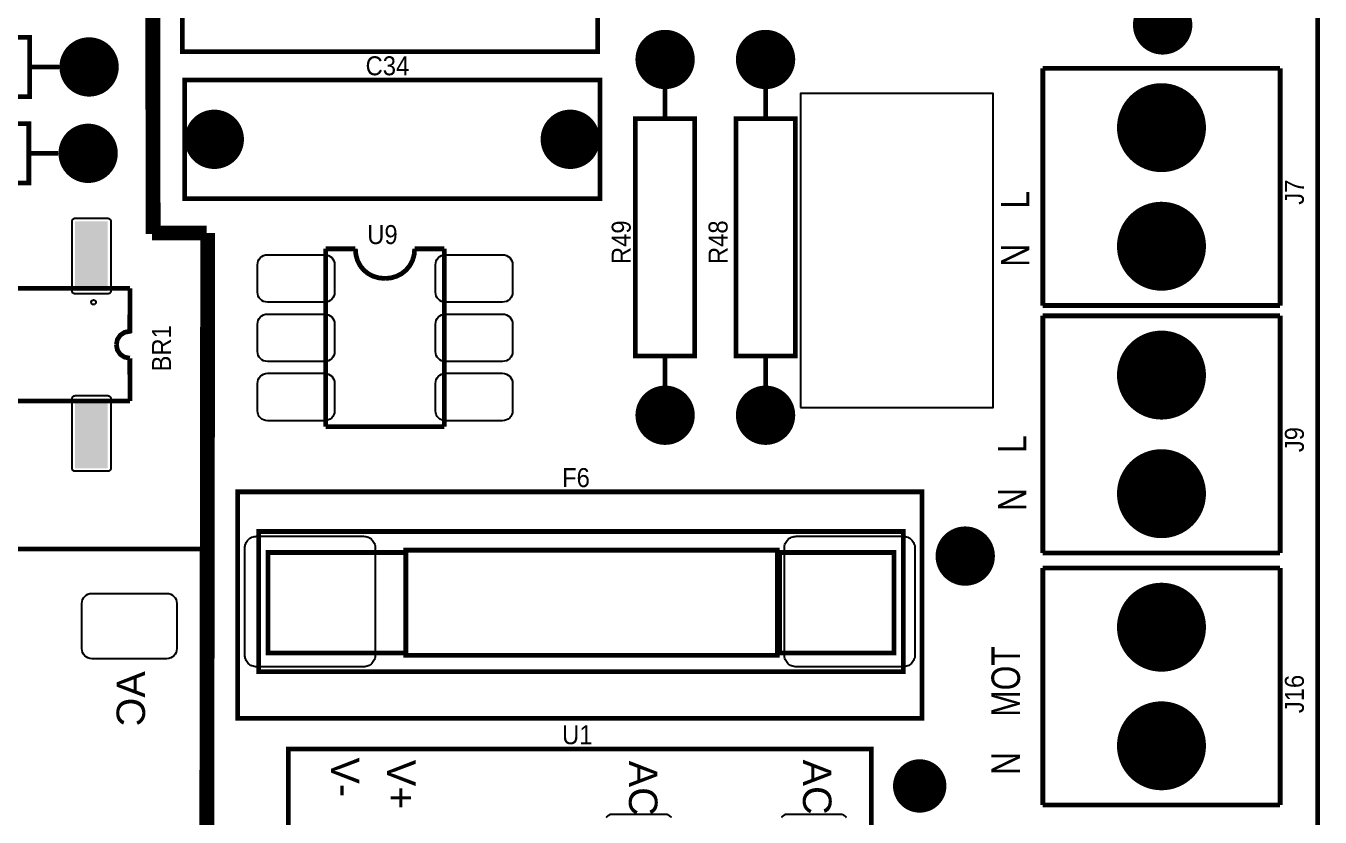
# Model space of a CAD drawing. Header units: inches. Extents: x -3.21 to 3.21, y -2.45 to 2.45.
# Drawn here: x 1.028 to 3.21, y -0.761 to 0.573 of the extents above; entities that cross this region are included whole.
import ezdxf

# ---------------------------------------------------------------- set-up
doc = ezdxf.new("R2010")
doc.units = ezdxf.units.IN
doc.layers.get('0').update_dxf_attribs({"linetype": 'CONTINUOUS'})

# ---------------------------------------------------------------- blocks, each defined once
blk = doc.blocks.new('RPAD')
blk.add_trace([(-0.5, -0.5), (-0.5, 0.5), (0.5, -0.5), (0.5, 0.5)])
blk = doc.blocks.new('EPAD')
at = {"const_width": 0.5}
blk.add_lwpolyline([(-0.25, 0, 1), (0.25, 0, 1)], format="xyb", close=True, dxfattribs=at)

msp = doc.modelspace()

# ---------------------------------------------------------------- linework, layer by layer
for points, const_width in [([(-3.205508, -2.428994), (3.205508, -2.428994), (3.205508, 2.443368), (-3.205508, 2.443368), (-3.205508, -2.428994)], 0.008), ([(-3.205508, -2.428994), (3.205508, -2.428994), (3.205508, 2.443368), (-3.205508, 2.443368), (-3.205508, -2.428994)], 0.008), ([(-3.205508, -2.428994), (3.205508, -2.428994), (3.205508, 2.443368), (-3.205508, 2.443368), (-3.205508, -2.428994)], 0.008), ([(1.24261, 0.222132), (1.24061, 1.334132)], 0.025), ([(1.24261, 0.222132), (1.24061, 1.334132)], 0.025), ([(1.24261, 0.222132), (1.24061, 1.334132)], 0.025), ([(1.291736, 0.530061), (1.991736, 0.530061), (1.991736, 0.730061), (1.291736, 0.730061), (1.291736, 0.530061)], 0.008), ([(1.291736, 0.530061), (1.991736, 0.530061), (1.991736, 0.730061), (1.291736, 0.730061), (1.291736, 0.530061)], 0.008), ([(1.291736, 0.530061), (1.991736, 0.530061), (1.991736, 0.730061), (1.291736, 0.730061), (1.291736, 0.530061)], 0.008), ([(0.63465, 0.454077), (1.03465, 0.454077), (1.03465, 0.554077), (0.63465, 0.554077), (0.63465, 0.454077)], 0.008), ([(0.63465, 0.454077), (1.03465, 0.454077), (1.03465, 0.554077), (0.63465, 0.554077), (0.63465, 0.454077)], 0.008), ([(0.63465, 0.454077), (1.03465, 0.454077), (1.03465, 0.554077), (0.63465, 0.554077), (0.63465, 0.454077)], 0.008), ([(1.03465, 0.504077), (1.08465, 0.504077)], 0.008), ([(1.03465, 0.504077), (1.08465, 0.504077)], 0.008), ([(1.03465, 0.504077), (1.08465, 0.504077)], 0.008), ([(3.14213, 0.501715), (2.74213, 0.501715)], 0.008), ([(2.74213, 0.501715), (2.74213, 0.101715)], 0.008), ([(3.14213, 0.501715), (2.74213, 0.501715)], 0.008), ([(2.74213, 0.501715), (2.74213, 0.101715)], 0.008), ([(3.14213, 0.501715), (2.74213, 0.501715)], 0.008), ([(2.74213, 0.501715), (2.74213, 0.101715)], 0.008), ([(3.14213, 0.501715), (3.14213, 0.101715)], 0.008), ([(3.14213, 0.501715), (3.14213, 0.101715)], 0.008), ([(3.14213, 0.501715), (3.14213, 0.101715)], 0.008), ([(1.295673, 0.28203), (1.995673, 0.28203), (1.995673, 0.48203), (1.295673, 0.48203), (1.295673, 0.28203)], 0.008), ([(1.295673, 0.28203), (1.995673, 0.28203), (1.995673, 0.48203), (1.295673, 0.48203), (1.295673, 0.28203)], 0.008), ([(1.295673, 0.28203), (1.995673, 0.28203), (1.995673, 0.48203), (1.295673, 0.48203), (1.295673, 0.28203)], 0.008), ([(2.105516, 0.416675), (2.105516, 0.466675)], 0.008), ([(2.105516, 0.416675), (2.105516, 0.466675)], 0.008), ([(2.105516, 0.416675), (2.105516, 0.466675)], 0.008), ([(2.274807, 0.466675), (2.274807, 0.416675)], 0.008), ([(2.274807, 0.466675), (2.274807, 0.416675)], 0.008), ([(2.274807, 0.466675), (2.274807, 0.416675)], 0.008), ([(2.055516, 0.016675), (2.155516, 0.016675), (2.155516, 0.416675), (2.055516, 0.416675), (2.055516, 0.016675)], 0.008), ([(2.055516, 0.016675), (2.155516, 0.016675), (2.155516, 0.416675), (2.055516, 0.416675), (2.055516, 0.016675)], 0.008), ([(2.055516, 0.016675), (2.155516, 0.016675), (2.155516, 0.416675), (2.055516, 0.416675), (2.055516, 0.016675)], 0.008), ([(2.224807, 0.016675), (2.324807, 0.016675), (2.324807, 0.416675), (2.224807, 0.416675), (2.224807, 0.016675)], 0.008), ([(2.224807, 0.016675), (2.324807, 0.016675), (2.324807, 0.416675), (2.224807, 0.416675), (2.224807, 0.016675)], 0.008), ([(2.224807, 0.016675), (2.324807, 0.016675), (2.324807, 0.416675), (2.224807, 0.416675), (2.224807, 0.016675)], 0.008), ([(0.633075, 0.308407), (1.033075, 0.308407), (1.033075, 0.408407), (0.633075, 0.408407), (0.633075, 0.308407)], 0.008), ([(0.633075, 0.308407), (1.033075, 0.308407), (1.033075, 0.408407), (0.633075, 0.408407), (0.633075, 0.308407)], 0.008), ([(0.633075, 0.308407), (1.033075, 0.308407), (1.033075, 0.408407), (0.633075, 0.408407), (0.633075, 0.308407)], 0.008), ([(1.083075, 0.358407), (1.033075, 0.358407)], 0.008), ([(1.083075, 0.358407), (1.033075, 0.358407)], 0.008), ([(1.083075, 0.358407), (1.033075, 0.358407)], 0.008), ([(1.33261, 0.224132), (1.24061, 0.224132)], 0.025), ([(1.33261, 0.224132), (1.24061, 0.224132)], 0.025), ([(1.33261, 0.224132), (1.24061, 0.224132)], 0.025), ([(1.33061, -2.434868), (1.33461, 0.224132)], 0.025), ([(1.33061, -2.434868), (1.33461, 0.224132)], 0.025), ([(1.33061, -2.434868), (1.33461, 0.224132)], 0.025), ([(1.533469, 0.197384), (1.583469, 0.197384)], 0.008), ([(1.533469, 0.197384), (1.533469, -0.102616)], 0.008), ([(1.533469, 0.197384), (1.583469, 0.197384)], 0.008), ([(1.533469, 0.197384), (1.533469, -0.102616)], 0.008), ([(1.533469, 0.197384), (1.583469, 0.197384)], 0.008), ([(1.533469, 0.197384), (1.533469, -0.102616)], 0.008), ([(1.633469, 0.147384), (1.622994, 0.148343), (1.613422, 0.151118), (1.604904, 0.155558), (1.597594, 0.161509), (1.591643, 0.168819), (1.587203, 0.177337), (1.584428, 0.186909), (1.583469, 0.197384)], 0.008), ([(1.633469, 0.147384), (1.622994, 0.148343), (1.613422, 0.151118), (1.604904, 0.155558), (1.597594, 0.161509), (1.591643, 0.168819), (1.587203, 0.177337), (1.584428, 0.186909), (1.583469, 0.197384)], 0.008), ([(1.633469, 0.147384), (1.622994, 0.148343), (1.613422, 0.151118), (1.604904, 0.155558), (1.597594, 0.161509), (1.591643, 0.168819), (1.587203, 0.177337), (1.584428, 0.186909), (1.583469, 0.197384)], 0.008), ([(1.633469, 0.147384), (1.643656, 0.148343), (1.653094, 0.151118), (1.661594, 0.155558), (1.668969, 0.161509), (1.675031, 0.168819), (1.679594, 0.177337), (1.682469, 0.186909), (1.683469, 0.197384)], 0.008), ([(1.633469, 0.147384), (1.643656, 0.148343), (1.653094, 0.151118), (1.661594, 0.155558), (1.668969, 0.161509), (1.675031, 0.168819), (1.679594, 0.177337), (1.682469, 0.186909), (1.683469, 0.197384)], 0.008), ([(1.633469, 0.147384), (1.643656, 0.148343), (1.653094, 0.151118), (1.661594, 0.155558), (1.668969, 0.161509), (1.675031, 0.168819), (1.679594, 0.177337), (1.682469, 0.186909), (1.683469, 0.197384)], 0.008), ([(1.683469, 0.197384), (1.733469, 0.197384)], 0.008), ([(1.683469, 0.197384), (1.733469, 0.197384)], 0.008), ([(1.683469, 0.197384), (1.733469, 0.197384)], 0.008), ([(1.733469, 0.197384), (1.733469, -0.102616)], 0.008), ([(1.733469, 0.197384), (1.733469, -0.102616)], 0.008), ([(1.733469, 0.197384), (1.733469, -0.102616)], 0.008), ([(1.203587, -0.059427), (0.873587, -0.059427), (0.873587, 0.130573), (1.203587, 0.130573)], 0.008), ([(1.203587, -0.059427), (0.873587, -0.059427), (0.873587, 0.130573), (1.203587, 0.130573)], 0.008), ([(1.203587, -0.059427), (0.873587, -0.059427), (0.873587, 0.130573), (1.203587, 0.130573)], 0.008), ([(1.203587, 0.130573), (1.203272, 0.058211), (1.194362, 0.056464), (1.187178, 0.051667), (1.18238, 0.044482), (1.180634, 0.035573)], 0.008), ([(1.203587, 0.130573), (1.203272, 0.058211), (1.194362, 0.056464), (1.187178, 0.051667), (1.18238, 0.044482), (1.180634, 0.035573)], 0.008), ([(1.203587, 0.130573), (1.203272, 0.058211), (1.194362, 0.056464), (1.187178, 0.051667), (1.18238, 0.044482), (1.180634, 0.035573)], 0.008), ([(3.14213, 0.101715), (2.74213, 0.101715)], 0.008), ([(3.14213, 0.101715), (2.74213, 0.101715)], 0.008), ([(3.14213, 0.101715), (2.74213, 0.101715)], 0.008), ([(3.14213, 0.084392), (2.74213, 0.084392)], 0.008), ([(2.74213, 0.084392), (2.74213, -0.315608)], 0.008), ([(3.14213, 0.084392), (2.74213, 0.084392)], 0.008), ([(2.74213, 0.084392), (2.74213, -0.315608)], 0.008), ([(3.14213, 0.084392), (2.74213, 0.084392)], 0.008), ([(2.74213, 0.084392), (2.74213, -0.315608)], 0.008), ([(3.14213, 0.084392), (3.14213, -0.315608)], 0.008), ([(3.14213, 0.084392), (3.14213, -0.315608)], 0.008), ([(3.14213, 0.084392), (3.14213, -0.315608)], 0.008), ([(1.203272, 0.012935), (1.194362, 0.014681), (1.187178, 0.019479), (1.18238, 0.026664), (1.180634, 0.035573)], 0.008), ([(1.203272, 0.012935), (1.194362, 0.014681), (1.187178, 0.019479), (1.18238, 0.026664), (1.180634, 0.035573)], 0.008), ([(1.203272, 0.012935), (1.194362, 0.014681), (1.187178, 0.019479), (1.18238, 0.026664), (1.180634, 0.035573)], 0.008), ([(1.203272, 0.012935), (1.203587, -0.059427)], 0.008), ([(1.203272, 0.012935), (1.203587, -0.059427)], 0.008), ([(1.203272, 0.012935), (1.203587, -0.059427)], 0.008), ([(2.105516, -0.033325), (2.105516, 0.016675)], 0.008), ([(2.105516, -0.033325), (2.105516, 0.016675)], 0.008), ([(2.105516, -0.033325), (2.105516, 0.016675)], 0.008), ([(2.274807, 0.016675), (2.274807, -0.033325)], 0.008), ([(2.274807, 0.016675), (2.274807, -0.033325)], 0.008), ([(2.274807, 0.016675), (2.274807, -0.033325)], 0.008), ([(1.533469, -0.102616), (1.733469, -0.102616)], 0.008), ([(1.533469, -0.102616), (1.733469, -0.102616)], 0.008), ([(1.533469, -0.102616), (1.733469, -0.102616)], 0.008), ([(1.385043, -0.594348), (2.538587, -0.594348), (2.538587, -0.212459), (1.385043, -0.212459), (1.385043, -0.594348)], 0.008), ([(1.385043, -0.594348), (2.538587, -0.594348), (2.538587, -0.212459), (1.385043, -0.212459), (1.385043, -0.594348)], 0.008), ([(1.385043, -0.594348), (2.538587, -0.594348), (2.538587, -0.212459), (1.385043, -0.212459), (1.385043, -0.594348)], 0.008), ([(1.420476, -0.515608), (2.507091, -0.515608), (2.507091, -0.279388), (1.420476, -0.279388), (1.420476, -0.515608)], 0.008), ([(1.420476, -0.515608), (2.507091, -0.515608), (2.507091, -0.279388), (1.420476, -0.279388), (1.420476, -0.515608)], 0.008), ([(1.420476, -0.515608), (2.507091, -0.515608), (2.507091, -0.279388), (1.420476, -0.279388), (1.420476, -0.515608)], 0.008), ([(0.257626, -2.371939), (1.328492, -2.371939), (1.328492, -0.308947), (0.257626, -0.308947), (0.257626, -2.371939)], 0.008), ([(0.257626, -2.371939), (1.328492, -2.371939), (1.328492, -0.308947), (0.257626, -0.308947), (0.257626, -2.371939)], 0.008), ([(0.257626, -2.371939), (1.328492, -2.371939), (1.328492, -0.308947), (0.257626, -0.308947), (0.257626, -2.371939)], 0.008), ([(1.436224, -0.484112), (1.668508, -0.484112), (1.668508, -0.314821), (1.436224, -0.314821), (1.436224, -0.484112)], 0.008), ([(1.436224, -0.484112), (1.668508, -0.484112), (1.668508, -0.314821), (1.436224, -0.314821), (1.436224, -0.484112)], 0.008), ([(1.436224, -0.484112), (1.668508, -0.484112), (1.668508, -0.314821), (1.436224, -0.314821), (1.436224, -0.484112)], 0.008), ([(1.668508, -0.488049), (2.294492, -0.488049), (2.294492, -0.310884), (1.668508, -0.310884), (1.668508, -0.488049)], 0.008), ([(1.668508, -0.488049), (2.294492, -0.488049), (2.294492, -0.310884), (1.668508, -0.310884), (1.668508, -0.488049)], 0.008), ([(1.668508, -0.488049), (2.294492, -0.488049), (2.294492, -0.310884), (1.668508, -0.310884), (1.668508, -0.488049)], 0.008), ([(2.298429, -0.484112), (2.491343, -0.484112), (2.491343, -0.314821), (2.298429, -0.314821), (2.298429, -0.484112)], 0.008), ([(2.298429, -0.484112), (2.491343, -0.484112), (2.491343, -0.314821), (2.298429, -0.314821), (2.298429, -0.484112)], 0.008), ([(2.298429, -0.484112), (2.491343, -0.484112), (2.491343, -0.314821), (2.298429, -0.314821), (2.298429, -0.484112)], 0.008), ([(3.14213, -0.315608), (2.74213, -0.315608)], 0.008), ([(3.14213, -0.315608), (2.74213, -0.315608)], 0.008), ([(3.14213, -0.315608), (2.74213, -0.315608)], 0.008), ([(3.14213, -0.340805), (2.74213, -0.340805)], 0.008), ([(2.74213, -0.340805), (2.74213, -0.740805)], 0.008), ([(3.14213, -0.340805), (2.74213, -0.340805)], 0.008), ([(2.74213, -0.340805), (2.74213, -0.740805)], 0.008), ([(3.14213, -0.340805), (2.74213, -0.340805)], 0.008), ([(2.74213, -0.340805), (2.74213, -0.740805)], 0.008), ([(3.14213, -0.340805), (3.14213, -0.740805)], 0.008), ([(3.14213, -0.340805), (3.14213, -0.740805)], 0.008), ([(3.14213, -0.340805), (3.14213, -0.740805)], 0.008), ([(1.470531, -0.87449), (2.453098, -0.87449), (2.453098, -0.646144), (1.470531, -0.646144), (1.470531, -0.87449)], 0.008), ([(1.470531, -0.87449), (2.453098, -0.87449), (2.453098, -0.646144), (1.470531, -0.646144), (1.470531, -0.87449)], 0.008), ([(1.470531, -0.87449), (2.453098, -0.87449), (2.453098, -0.646144), (1.470531, -0.646144), (1.470531, -0.87449)], 0.008), ([(3.14213, -0.740805), (2.74213, -0.740805)], 0.008), ([(3.14213, -0.740805), (2.74213, -0.740805)], 0.008), ([(3.14213, -0.740805), (2.74213, -0.740805)], 0.008)]:
    msp.add_lwpolyline(points, dxfattribs=dict(const_width=const_width))
for points in [[(2.333456, -0.070452), (2.658528, -0.070452), (2.658528, 0.45948), (2.333456, 0.45948), (2.333456, -0.070452)], [(2.006854, -0.761948), (2.007269, -0.761072), (2.007764, -0.760248), (2.008333, -0.759481), (2.008973, -0.758774), (2.009679, -0.758134), (2.010447, -0.757565), (2.011271, -0.75707), (2.012147, -0.756656), (2.013071, -0.756325), (2.014038, -0.756083), (2.015043, -0.755934), (2.016083, -0.755884), (2.016083, -0.755884), (2.106083, -0.755884), (2.107122, -0.755934), (2.108127, -0.756083), (2.109094, -0.756325), (2.110018, -0.756656), (2.110894, -0.75707), (2.111719, -0.757565), (2.112486, -0.758134), (2.113192, -0.758774), (2.113832, -0.759481), (2.114402, -0.760248), (2.114896, -0.761072), (2.115311, -0.761948)], [(2.30213, -0.761948), (2.302545, -0.761072), (2.303039, -0.760248), (2.303609, -0.759481), (2.304249, -0.758774), (2.304955, -0.758134), (2.305722, -0.757565), (2.306546, -0.75707), (2.307423, -0.756656), (2.308347, -0.756325), (2.309314, -0.756083), (2.310319, -0.755934), (2.311358, -0.755884), (2.311358, -0.755884), (2.401358, -0.755884), (2.402398, -0.755934), (2.403403, -0.756083), (2.40437, -0.756325), (2.405294, -0.756656), (2.40617, -0.75707), (2.406994, -0.757565), (2.407762, -0.758134), (2.408468, -0.758774), (2.409108, -0.759481), (2.409677, -0.760248), (2.410172, -0.761072), (2.410587, -0.761948)]]:
    msp.add_lwpolyline(points)
for points in [[(1.111028, 0.248986), (1.166146, 0.248986), (1.167168, 0.248887), (1.168113, 0.2486), (1.168964, 0.248146), (1.1697, 0.247541), (1.170305, 0.246804), (1.17076, 0.245954), (1.171046, 0.245009), (1.171146, 0.243986), (1.171146, 0.126372), (1.171046, 0.12535), (1.17076, 0.124404), (1.170305, 0.123554), (1.1697, 0.122817), (1.168964, 0.122213), (1.168113, 0.121758), (1.167168, 0.121472), (1.166146, 0.121372), (1.111028, 0.121372), (1.110005, 0.121472), (1.10906, 0.121758), (1.108209, 0.122213), (1.107473, 0.122817), (1.106868, 0.123554), (1.106413, 0.124404), (1.106127, 0.12535), (1.106028, 0.126372), (1.106028, 0.243986), (1.106127, 0.245009), (1.106413, 0.245954), (1.106868, 0.246804), (1.107473, 0.247541), (1.108209, 0.248146), (1.10906, 0.2486), (1.110005, 0.248887), (1.111028, 0.248986)], [(1.548469, 0.170384), (1.548469, 0.124384), (1.54813, 0.120908), (1.547157, 0.117694), (1.545611, 0.114803), (1.543554, 0.112298), (1.54105, 0.110241), (1.538159, 0.108695), (1.534944, 0.107722), (1.531469, 0.107384), (1.435469, 0.107384), (1.431993, 0.107722), (1.428778, 0.108695), (1.425887, 0.110241), (1.423383, 0.112298), (1.421326, 0.114803), (1.41978, 0.117694), (1.418807, 0.120908), (1.418469, 0.124384), (1.418469, 0.170384), (1.418807, 0.17386), (1.41978, 0.177074), (1.421326, 0.179965), (1.423383, 0.18247), (1.425887, 0.184526), (1.428778, 0.186072), (1.431993, 0.187046), (1.435469, 0.187384), (1.531469, 0.187384), (1.534944, 0.187046), (1.538159, 0.186072), (1.54105, 0.184526), (1.543554, 0.18247), (1.545611, 0.179965), (1.547157, 0.177074), (1.54813, 0.17386), (1.548469, 0.170384)], [(1.848469, 0.170384), (1.848469, 0.124384), (1.84813, 0.120908), (1.847157, 0.117694), (1.845611, 0.114803), (1.843554, 0.112298), (1.84105, 0.110241), (1.838159, 0.108695), (1.834944, 0.107722), (1.831469, 0.107384), (1.735469, 0.107384), (1.731993, 0.107722), (1.728778, 0.108695), (1.725887, 0.110241), (1.723383, 0.112298), (1.721326, 0.114803), (1.71978, 0.117694), (1.718807, 0.120908), (1.718469, 0.124384), (1.718469, 0.170384), (1.718807, 0.17386), (1.71978, 0.177074), (1.721326, 0.179965), (1.723383, 0.18247), (1.725887, 0.184526), (1.728778, 0.186072), (1.731993, 0.187046), (1.735469, 0.187384), (1.831469, 0.187384), (1.834944, 0.187046), (1.838159, 0.186072), (1.84105, 0.184526), (1.843554, 0.18247), (1.845611, 0.179965), (1.847157, 0.177074), (1.84813, 0.17386), (1.848469, 0.170384)], [(1.548469, 0.070384), (1.548469, 0.024384), (1.54813, 0.020908), (1.547157, 0.017694), (1.545611, 0.014803), (1.543554, 0.012298), (1.54105, 0.010241), (1.538159, 0.008695), (1.534944, 0.007722), (1.531469, 0.007384), (1.435469, 0.007384), (1.431993, 0.007722), (1.428778, 0.008695), (1.425887, 0.010241), (1.423383, 0.012298), (1.421326, 0.014803), (1.41978, 0.017694), (1.418807, 0.020908), (1.418469, 0.024384), (1.418469, 0.070384), (1.418807, 0.07386), (1.41978, 0.077074), (1.421326, 0.079965), (1.423383, 0.08247), (1.425887, 0.084526), (1.428778, 0.086072), (1.431993, 0.087046), (1.435469, 0.087384), (1.531469, 0.087384), (1.534944, 0.087046), (1.538159, 0.086072), (1.54105, 0.084526), (1.543554, 0.08247), (1.545611, 0.079965), (1.547157, 0.077074), (1.54813, 0.07386), (1.548469, 0.070384)], [(1.848469, 0.070384), (1.848469, 0.024384), (1.84813, 0.020908), (1.847157, 0.017694), (1.845611, 0.014803), (1.843554, 0.012298), (1.84105, 0.010241), (1.838159, 0.008695), (1.834944, 0.007722), (1.831469, 0.007384), (1.735469, 0.007384), (1.731993, 0.007722), (1.728778, 0.008695), (1.725887, 0.010241), (1.723383, 0.012298), (1.721326, 0.014803), (1.71978, 0.017694), (1.718807, 0.020908), (1.718469, 0.024384), (1.718469, 0.070384), (1.718807, 0.07386), (1.71978, 0.077074), (1.721326, 0.079965), (1.723383, 0.08247), (1.725887, 0.084526), (1.728778, 0.086072), (1.731993, 0.087046), (1.735469, 0.087384), (1.831469, 0.087384), (1.834944, 0.087046), (1.838159, 0.086072), (1.84105, 0.084526), (1.843554, 0.08247), (1.845611, 0.079965), (1.847157, 0.077074), (1.84813, 0.07386), (1.848469, 0.070384)], [(1.548469, -0.029616), (1.548469, -0.075616), (1.54813, -0.079092), (1.547157, -0.082306), (1.545611, -0.085197), (1.543554, -0.087702), (1.54105, -0.089759), (1.538159, -0.091305), (1.534944, -0.092278), (1.531469, -0.092616), (1.435469, -0.092616), (1.431993, -0.092278), (1.428778, -0.091305), (1.425887, -0.089759), (1.423383, -0.087702), (1.421326, -0.085197), (1.41978, -0.082306), (1.418807, -0.079092), (1.418469, -0.075616), (1.418469, -0.029616), (1.418807, -0.02614), (1.41978, -0.022926), (1.421326, -0.020035), (1.423383, -0.01753), (1.425887, -0.015474), (1.428778, -0.013928), (1.431993, -0.012954), (1.435469, -0.012616), (1.531469, -0.012616), (1.534944, -0.012954), (1.538159, -0.013928), (1.54105, -0.015474), (1.543554, -0.01753), (1.545611, -0.020035), (1.547157, -0.022926), (1.54813, -0.02614), (1.548469, -0.029616)], [(1.848469, -0.029616), (1.848469, -0.075616), (1.84813, -0.079092), (1.847157, -0.082306), (1.845611, -0.085197), (1.843554, -0.087702), (1.84105, -0.089759), (1.838159, -0.091305), (1.834944, -0.092278), (1.831469, -0.092616), (1.735469, -0.092616), (1.731993, -0.092278), (1.728778, -0.091305), (1.725887, -0.089759), (1.723383, -0.087702), (1.721326, -0.085197), (1.71978, -0.082306), (1.718807, -0.079092), (1.718469, -0.075616), (1.718469, -0.029616), (1.718807, -0.02614), (1.71978, -0.022926), (1.721326, -0.020035), (1.723383, -0.01753), (1.725887, -0.015474), (1.728778, -0.013928), (1.731993, -0.012954), (1.735469, -0.012616), (1.831469, -0.012616), (1.834944, -0.012954), (1.838159, -0.013928), (1.84105, -0.015474), (1.843554, -0.01753), (1.845611, -0.020035), (1.847157, -0.022926), (1.84813, -0.02614), (1.848469, -0.029616)], [(1.166146, -0.177841), (1.111028, -0.177841), (1.110005, -0.177741), (1.10906, -0.177455), (1.108209, -0.177), (1.107473, -0.176395), (1.106868, -0.175658), (1.106413, -0.174808), (1.106127, -0.173863), (1.106028, -0.172841), (1.106028, -0.055226), (1.106127, -0.054204), (1.106413, -0.053259), (1.106868, -0.052409), (1.107473, -0.051672), (1.108209, -0.051067), (1.10906, -0.050612), (1.110005, -0.050326), (1.111028, -0.050226), (1.166146, -0.050226), (1.167168, -0.050326), (1.168113, -0.050612), (1.168964, -0.051067), (1.1697, -0.051672), (1.170305, -0.052409), (1.17076, -0.053259), (1.171046, -0.054204), (1.171146, -0.055226), (1.171146, -0.172841), (1.171046, -0.173863), (1.17076, -0.174808), (1.170305, -0.175658), (1.1697, -0.176395), (1.168964, -0.177), (1.168113, -0.177455), (1.167168, -0.177741), (1.166146, -0.177841)], [(1.417091, -0.287498), (1.597091, -0.287498), (1.599169, -0.287599), (1.60118, -0.287896), (1.603114, -0.28838), (1.604962, -0.289041), (1.606714, -0.289871), (1.608363, -0.29086), (1.609897, -0.291999), (1.611309, -0.293279), (1.61259, -0.294691), (1.613729, -0.296226), (1.614718, -0.297874), (1.615548, -0.299627), (1.616209, -0.301475), (1.616693, -0.303409), (1.616989, -0.305419), (1.617091, -0.307498), (1.617091, -0.487498), (1.616989, -0.489577), (1.616693, -0.491587), (1.616209, -0.493521), (1.615548, -0.495369), (1.614718, -0.497122), (1.613729, -0.49877), (1.61259, -0.500305), (1.611309, -0.501717), (1.609897, -0.502997), (1.608363, -0.504136), (1.606714, -0.505125), (1.604962, -0.505955), (1.603114, -0.506617), (1.60118, -0.5071), (1.599169, -0.507397), (1.597091, -0.507498), (1.417091, -0.507498), (1.415012, -0.507397), (1.413001, -0.5071), (1.411067, -0.506617), (1.409219, -0.505955), (1.407467, -0.505125), (1.405819, -0.504136), (1.404284, -0.502997), (1.402872, -0.501717), (1.401591, -0.500305), (1.400452, -0.49877), (1.399463, -0.497122), (1.398633, -0.495369), (1.397972, -0.493521), (1.397489, -0.491587), (1.397192, -0.489577), (1.397091, -0.487498), (1.397091, -0.307498), (1.397192, -0.305419), (1.397489, -0.303409), (1.397972, -0.301475), (1.398633, -0.299627), (1.399463, -0.297874), (1.400452, -0.296226), (1.401591, -0.294691), (1.402872, -0.293279), (1.404284, -0.291999), (1.405819, -0.29086), (1.407467, -0.289871), (1.409219, -0.289041), (1.411067, -0.28838), (1.413001, -0.287896), (1.415012, -0.287599), (1.417091, -0.287498)], [(2.326539, -0.287498), (2.506539, -0.287498), (2.508618, -0.287599), (2.510629, -0.287896), (2.512563, -0.28838), (2.514411, -0.289041), (2.516163, -0.289871), (2.517811, -0.29086), (2.519346, -0.291999), (2.520758, -0.293279), (2.522039, -0.294691), (2.523178, -0.296226), (2.524167, -0.297874), (2.524996, -0.299627), (2.525658, -0.301475), (2.526141, -0.303409), (2.526438, -0.305419), (2.526539, -0.307498), (2.526539, -0.487498), (2.526438, -0.489577), (2.526141, -0.491587), (2.525658, -0.493521), (2.524996, -0.495369), (2.524167, -0.497122), (2.523178, -0.49877), (2.522039, -0.500305), (2.520758, -0.501717), (2.519346, -0.502997), (2.517811, -0.504136), (2.516163, -0.505125), (2.514411, -0.505955), (2.512563, -0.506617), (2.510629, -0.5071), (2.508618, -0.507397), (2.506539, -0.507498), (2.326539, -0.507498), (2.324461, -0.507397), (2.32245, -0.5071), (2.320516, -0.506617), (2.318668, -0.505955), (2.316916, -0.505125), (2.315267, -0.504136), (2.313733, -0.502997), (2.31232, -0.501717), (2.31104, -0.500305), (2.309901, -0.49877), (2.308912, -0.497122), (2.308082, -0.495369), (2.307421, -0.493521), (2.306937, -0.491587), (2.306641, -0.489577), (2.306539, -0.487498), (2.306539, -0.307498), (2.306641, -0.305419), (2.306937, -0.303409), (2.307421, -0.301475), (2.308082, -0.299627), (2.308912, -0.297874), (2.309901, -0.296226), (2.31104, -0.294691), (2.31232, -0.293279), (2.313733, -0.291999), (2.315267, -0.29086), (2.316916, -0.289871), (2.318668, -0.289041), (2.320516, -0.28838), (2.32245, -0.287896), (2.324461, -0.287599), (2.326539, -0.287498)], [(1.122508, -0.476868), (1.122508, -0.400868), (1.122846, -0.397392), (1.123819, -0.394178), (1.125365, -0.391287), (1.127422, -0.388782), (1.129927, -0.386726), (1.132818, -0.38518), (1.136032, -0.384206), (1.139508, -0.383868), (1.265508, -0.383868), (1.268984, -0.384206), (1.272198, -0.38518), (1.275089, -0.386726), (1.277594, -0.388782), (1.27965, -0.391287), (1.281196, -0.394178), (1.28217, -0.397392), (1.282508, -0.400868), (1.282508, -0.476868), (1.28217, -0.480344), (1.281196, -0.483558), (1.27965, -0.486449), (1.277594, -0.488954), (1.275089, -0.491011), (1.272198, -0.492557), (1.268984, -0.49353), (1.265508, -0.493868), (1.139508, -0.493868), (1.136032, -0.49353), (1.132818, -0.492557), (1.129927, -0.491011), (1.127422, -0.488954), (1.125365, -0.486449), (1.123819, -0.483558), (1.122846, -0.480344), (1.122508, -0.476868)]]:
    msp.add_lwpolyline(points, close=True)
msp.add_circle((1.142287, 0.107344), 0.003937)
msp.add_circle((1.142287, 0.107344), 0.003937)
msp.add_circle((1.142287, 0.107344), 0.003937)

# ---------------------------------------------------------------- block references
for name, p, xscale, yscale in [('EPAD', (2.944098, 0.574943), 0.1, 0.1), ('EPAD', (1.13465, 0.504077), 0.1, 0.1), ('EPAD', (2.105516, 0.516675), 0.1, 0.1), ('EPAD', (2.274807, 0.516675), 0.1, 0.1), ('EPAD', (2.94213, 0.401715), 0.15, 0.15), ('EPAD', (1.345673, 0.38203), 0.1, 0.1), ('EPAD', (1.945673, 0.38203), 0.1, 0.1), ('EPAD', (1.133075, 0.358407), 0.1, 0.1), ('EPAD', (2.94213, 0.201715), 0.15, 0.15), ('RPAD', (1.138587, 0.185179), 0.055118, 0.117614), ('EPAD', (2.94213, -0.015608), 0.15, 0.15), ('EPAD', (2.105516, -0.083325), 0.1, 0.1), ('EPAD', (2.274807, -0.083325), 0.1, 0.1), ('EPAD', (2.94213, -0.215608), 0.15, 0.15), ('EPAD', (2.611362, -0.320846), 0.1, 0.1), ('EPAD', (2.94213, -0.440805), 0.15, 0.15), ('EPAD', (2.94213, -0.640805), 0.15, 0.15), ('EPAD', (2.53465, -0.708522), 0.09, 0.09)]:
    msp.add_blockref(name, p, dxfattribs=dict(xscale=xscale, yscale=yscale))
at = {"xscale": 0.055118, "yscale": 0.117614, "rotation": 180}
msp.add_blockref('RPAD', (1.138587, -0.114033), dxfattribs=at)

# ---------------------------------------------------------------- texts
at = {"width": 0.9375}
for s, p in [('C34', (1.600673, 0.49003)), ('C34', (1.600673, 0.49003)), ('C34', (1.600673, 0.49003)), ('U9', (1.603469, 0.205384)), ('U9', (1.603469, 0.205384)), ('U9', (1.603469, 0.205384)), ('F6', (1.931815, -0.204459)), ('F6', (1.931815, -0.204459)), ('F6', (1.931815, -0.204459)), ('U1', (1.931815, -0.638144)), ('U1', (1.931815, -0.638144)), ('U1', (1.931815, -0.638144))]:
    msp.add_text(s, height=0.032, dxfattribs=at).set_placement(p)
for s, height, rotation, width, p in [('J7', 0.032, 90, 0.9375, (3.18213, 0.271715)), ('J7', 0.032, 90, 0.9375, (3.18213, 0.271715)), ('J7', 0.032, 90, 0.9375, (3.18213, 0.271715)), ('N    L', 0.048, 90, 0.833333, (2.71961, 0.167132)), ('N    L', 0.048, 90, 0.833333, (2.71961, 0.167132)), ('N    L', 0.048, 90, 0.833333, (2.71961, 0.167132)), ('R49', 0.032, 90, 0.9375, (2.047516, 0.171675)), ('R49', 0.032, 90, 0.9375, (2.047516, 0.171675)), ('R49', 0.032, 90, 0.9375, (2.047516, 0.171675)), ('R48', 0.032, 90, 0.9375, (2.210807, 0.171675)), ('R48', 0.032, 90, 0.9375, (2.210807, 0.171675)), ('R48', 0.032, 90, 0.9375, (2.210807, 0.171675)), ('BR1', 0.032, 90, 0.9375, (1.272697, -0.009427)), ('BR1', 0.032, 90, 0.9375, (1.272697, -0.009427)), ('BR1', 0.032, 90, 0.9375, (1.272697, -0.009427)), ('J9', 0.032, 90, 0.9375, (3.18213, -0.145608)), ('J9', 0.032, 90, 0.9375, (3.18213, -0.145608)), ('J9', 0.032, 90, 0.9375, (3.18213, -0.145608)), ('N    L', 0.048, 90, 0.833333, (2.71461, -0.244868)), ('N    L', 0.048, 90, 0.833333, (2.71461, -0.244868)), ('N    L', 0.048, 90, 0.833333, (2.71461, -0.244868)), ('N    MOT', 0.048, 90, 0.833333, (2.70361, -0.689868)), ('N    MOT', 0.048, 90, 0.833333, (2.70361, -0.689868)), ('N    MOT', 0.048, 90, 0.833333, (2.70361, -0.689868)), ('J16', 0.032, 90, 0.9375, (3.18213, -0.585805)), ('J16', 0.032, 90, 0.9375, (3.18213, -0.585805)), ('J16', 0.032, 90, 0.9375, (3.18213, -0.585805)), ('V-', 0.048, -90, 1.041667, (1.542398, -0.660474)), ('V-', 0.048, -90, 1.041667, (1.542398, -0.660474)), ('V-', 0.048, -90, 1.041667, (1.542398, -0.660474)), ('V+', 0.048, -90, 1.041667, (1.636886, -0.664411)), ('V+', 0.048, -90, 1.041667, (1.636886, -0.664411)), ('V+', 0.048, -90, 1.041667, (1.636886, -0.664411)), ('AC', 0.048, -90, 1.041667, (2.044587, -0.665907)), ('AC', 0.048, -90, 1.041667, (2.044587, -0.665907)), ('AC', 0.048, -90, 1.041667, (2.044587, -0.665907)), ('AC', 0.048, -90, 1.041667, (2.337862, -0.664033)), ('AC', 0.048, -90, 1.041667, (2.337862, -0.664033)), ('AC', 0.048, -90, 1.041667, (2.337862, -0.664033))]:
    msp.add_text(s, height=height, rotation=rotation, dxfattribs=dict(width=width)).set_placement(p)
at = {"text_generation_flag": 2, "width": 1.041667}
msp.add_text('AC', height=0.048, rotation=-270, dxfattribs=at).set_placement((1.228957, -0.514955))
msp.add_text('AC', height=0.048, rotation=-270, dxfattribs=at).set_placement((1.228957, -0.514955))
msp.add_text('AC', height=0.048, rotation=-270, dxfattribs=at).set_placement((1.228957, -0.514955))

doc.saveas('drawing.dxf')
